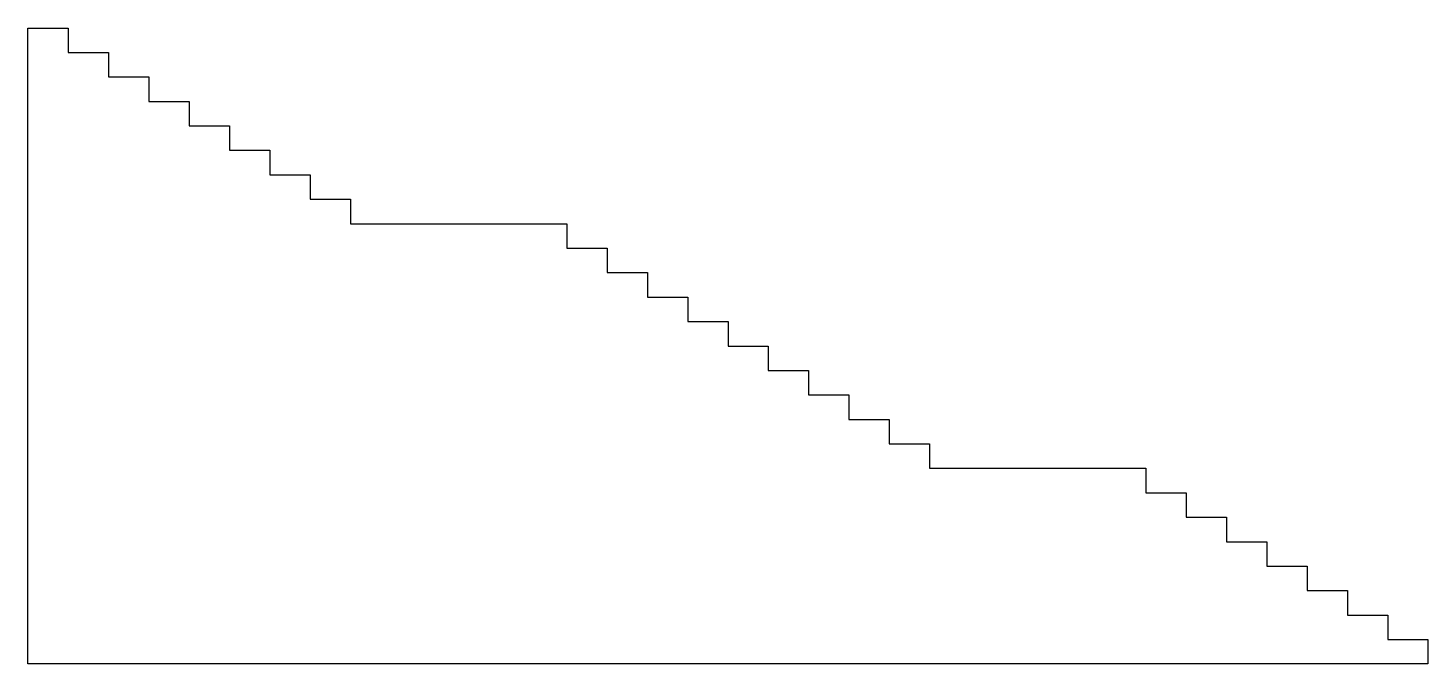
# Model space of a CAD drawing. Header units: millimetres. Extents: x -44.7 to -28.5, y 200.9 to 208.2.
import ezdxf

# ---------------------------------------------------------------- set-up
doc = ezdxf.new("R2010")
doc.units = ezdxf.units.MM

msp = doc.modelspace()

# ---------------------------------------------------------------- linework, layer by layer
msp.add_lwpolyline([(-38.461724, 205.682317), (-37.995174, 205.682317), (-37.995174, 205.399317), (-37.528624, 205.399317), (-37.528624, 205.116317), (-37.062074, 205.116317), (-37.062074, 204.833317), (-36.595524, 204.833317), (-36.595524, 204.550317), (-36.128974, 204.550317), (-36.128974, 204.267317), (-35.662424, 204.267317), (-35.662424, 203.984317), (-35.195874, 203.984317), (-35.195874, 203.701317), (-34.729324, 203.701317), (-34.729324, 203.418317), (-34.262774, 203.418317), (-34.262774, 203.135317), (-31.762106, 203.135317), (-31.762106, 202.852317), (-31.295556, 202.852317), (-31.295556, 202.569317), (-30.829006, 202.569317), (-30.829006, 202.286317), (-30.362456, 202.286317), (-30.362456, 202.003317), (-29.895906, 202.003317), (-29.895906, 201.720317), (-29.429356, 201.720317), (-29.429356, 201.437317), (-28.962806, 201.437317), (-28.962806, 201.154317), (-28.496256, 201.154317), (-28.496256, 200.871317), (-44.694792, 200.871317), (-44.694792, 208.229317), (-44.228242, 208.229317), (-44.228242, 207.946317), (-43.761692, 207.946317), (-43.761692, 207.663317), (-43.295142, 207.663317), (-43.295142, 207.380317), (-42.828592, 207.380317), (-42.828592, 207.097317), (-42.362042, 207.097317), (-42.362042, 206.814317), (-41.895492, 206.814317), (-41.895492, 206.531317), (-41.428942, 206.531317), (-41.428942, 206.248317), (-40.962392, 206.248317), (-40.962392, 205.965317), (-38.461724, 205.965317), (-38.461724, 205.682317)])

doc.saveas('drawing.dxf')
